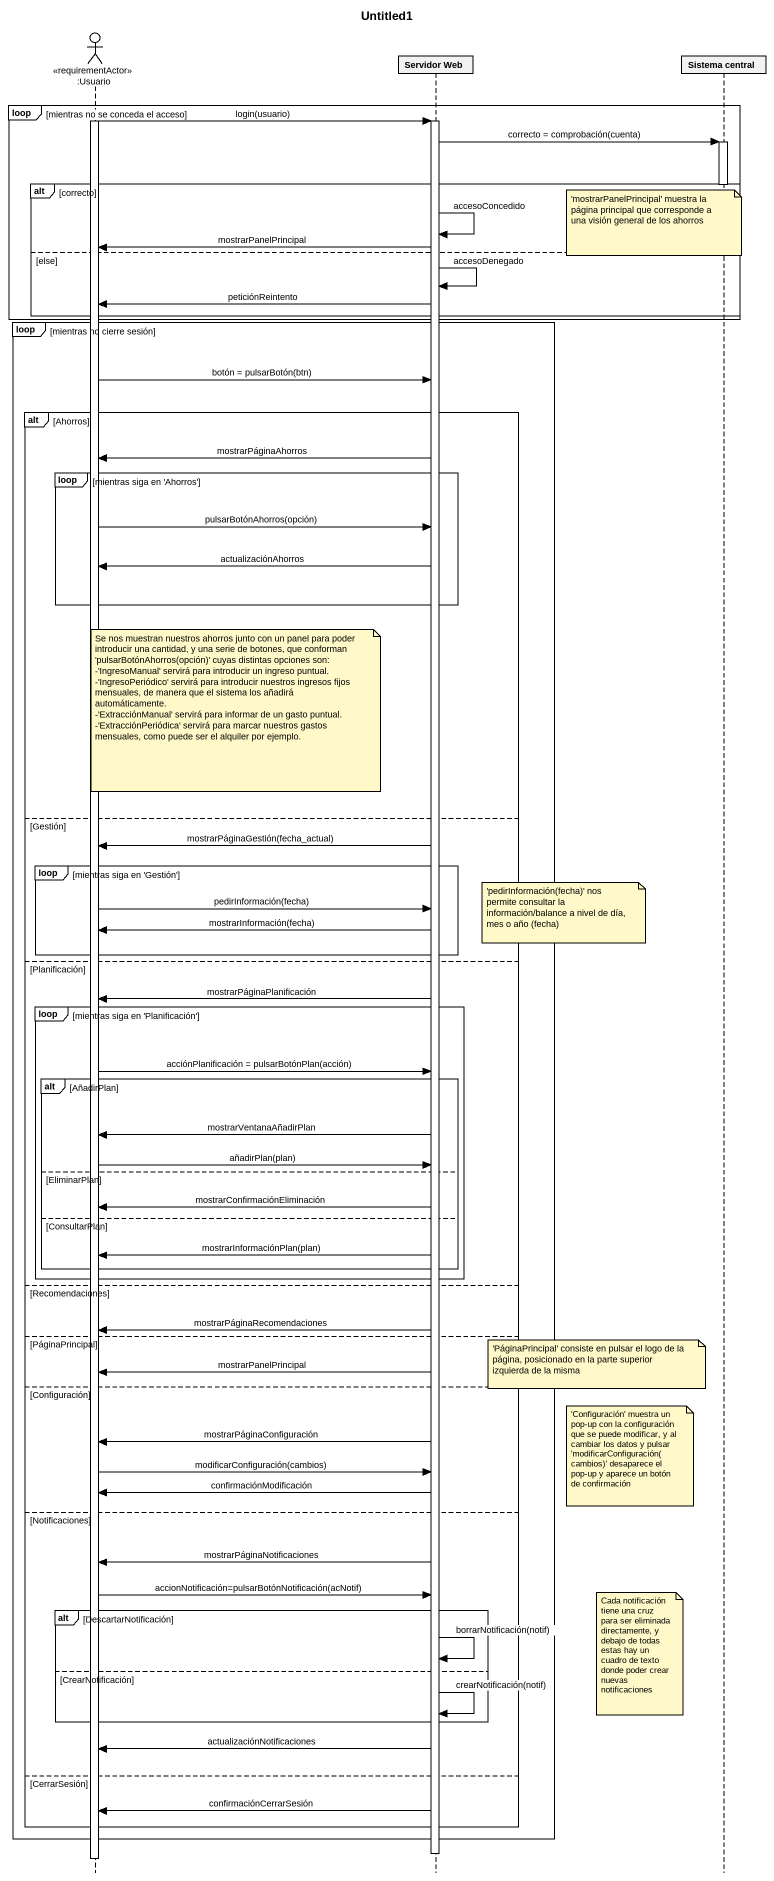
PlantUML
@startuml
title Untitled1
hide footbox
actor ":Usuario" as Usuario <<requirementActor>>
participant "Servidor Web" as Servidor_Web
participant "Sistema central" as Sistema_central

loop mientras no se conceda el acceso
  activate Usuario
  Usuario -> Servidor_Web : login(usuario)
  activate Servidor_Web
  Servidor_Web -> Sistema_central : correcto = comprobación(cuenta)
  activate Sistema_central
  alt correcto
    deactivate Sistema_central
    note over Sistema_central : 'mostrarPanelPrincipal' muestra la página principal que corresponde a una visión general de los ahorros
    Servidor_Web -> Servidor_Web : accesoConcedido
    Servidor_Web -> Usuario : mostrarPanelPrincipal
  else else
    Servidor_Web -> Servidor_Web : accesoDenegado
    Servidor_Web -> Usuario : peticiónReintento
  end
end
loop mientras no cierre sesión
  Usuario -> Servidor_Web : botón = pulsarBotón(btn)
  alt Ahorros
    Servidor_Web -> Usuario : mostrarPáginaAhorros
    loop mientras siga en 'Ahorros'
      Usuario -> Servidor_Web : pulsarBotónAhorros(opción)
      Servidor_Web -> Usuario : actualizaciónAhorros
    end
    note over Usuario
      Se nos muestran nuestros ahorros junto con un panel para poder introducir una cantidad, y una serie de botones, que conforman
      ~'pulsarBotónAhorros(opción)' cuyas distintas opciones son:
      -'IngresoManual' servirá para introducir un ingreso puntual.
      -'IngresoPeriódico' servirá para introducir nuestros ingresos fijos mensuales, de manera que el sistema los añadirá automáticamente.
      -'ExtracciónManual' servirá para informar de un gasto puntual.
      -'ExtracciónPeriódica' servirá para marcar nuestros gastos mensuales, como puede ser el alquiler por ejemplo.
    end note
  else Gestión
    Servidor_Web -> Usuario : mostrarPáginaGestión(fecha_actual)
    loop mientras siga en 'Gestión'
      Usuario -> Servidor_Web : pedirInformación(fecha)
      note right of Servidor_Web : 'pedirInformación(fecha)' nos permite consultar la información/balance a nivel de día, mes o año (fecha)
      Servidor_Web -> Usuario : mostrarInformación(fecha)
    end
  else Planificación
    Servidor_Web -> Usuario : mostrarPáginaPlanificación
    loop mientras siga en 'Planificación'
      Usuario -> Servidor_Web : acciónPlanificación = pulsarBotónPlan(acción)
      alt AñadirPlan
        Servidor_Web -> Usuario : mostrarVentanaAñadirPlan
        Usuario -> Servidor_Web : añadirPlan(plan)
      else EliminarPlan
        Servidor_Web -> Usuario : mostrarConfirmaciónEliminación
      else ConsultarPlan
        Servidor_Web -> Usuario : mostrarInformaciónPlan(plan)
      end
    end
  else Recomendaciones
    Servidor_Web -> Usuario : mostrarPáginaRecomendaciones
  else PáginaPrincipal
    note left of Sistema_central : 'PáginaPrincipal' consiste en pulsar el logo de la página, posicionado en la parte superior izquierda de la misma
    Servidor_Web -> Usuario : mostrarPanelPrincipal
  else Configuración
    Servidor_Web -> Usuario : mostrarPáginaConfiguración
    note left of Sistema_central : 'Configuración' muestra un pop-up con la configuración que se puede modificar, y al cambiar los datos y pulsar 'modificarConfiguración(cambios)' desaparece el pop-up y aparece un botón de confirmación
    Usuario -> Servidor_Web : modificarConfiguración(cambios)
    Servidor_Web -> Usuario : confirmaciónModificación
  else Notificaciones
    Servidor_Web -> Usuario : mostrarPáginaNotificaciones
    Usuario -> Servidor_Web : accionNotificación=pulsarBotónNotificación(acNotif)
    alt DescartarNotificación
      note left of Sistema_central : Cada notificación tiene una cruz para ser eliminada directamente, y debajo de todas estas hay un cuadro de texto donde poder crear nuevas notificaciones
      Servidor_Web -> Servidor_Web : borrarNotificación(notif)
    else CrearNotificación
      Servidor_Web -> Servidor_Web : crearNotificación(notif)
    end
    Servidor_Web -> Usuario : actualizaciónNotificaciones
  else CerrarSesión
    Servidor_Web -> Usuario : confirmaciónCerrarSesión
  end
end
deactivate Servidor_Web
deactivate Usuario
@enduml
